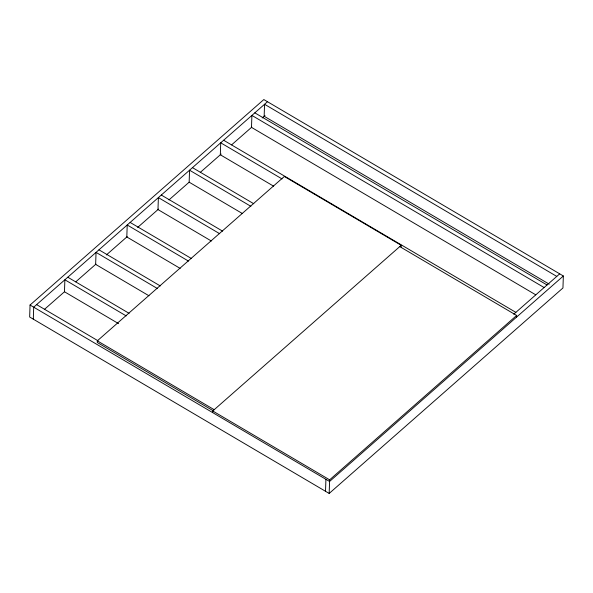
<?xml version="1.0" encoding="UTF-8"?>
<svg xmlns="http://www.w3.org/2000/svg" width="593" height="593" viewBox="0 0 593 593"><rect width="100%" height="100%" fill="white"/><g stroke="black" fill="none" stroke-linecap="round" stroke-linejoin="round"><path stroke-width="0.89" d="M30.05 305.032L29.65 317.01L329.174 493.443L562.95 287.968L563.35 275.99L263.826 99.557L30.05 305.032L329.575 481.464L563.35 275.99M33.304 319.16L33.697 307.181L267.48 101.714M401.165 246.947L401.224 245.317L284.336 176.469L97.311 340.842L97.259 342.48L213.354 410.86M168.975 199.915L189.152 182.177L189.552 170.206L250.861 206.32M212.687 412.609L212.739 410.979L401.224 245.317M325.52 491.286L325.92 479.314M329.174 493.443L329.626 479.833L516.651 315.454L399.764 246.599M516.592 317.085L516.651 315.454M44.438 309.376L64.615 291.637M75.741 281.853L95.925 264.122M106.362 254.953L127.228 236.607M137.665 227.43L158.539 209.084M200.286 172.393L221.159 154.047M231.596 144.877L251.773 127.139M262.21 117.97L264.989 115.524M513.775 314.201L559.696 273.84M556.775 276.412L264.552 104.279L264.159 116.258L549.214 284.166M254.812 112.84L547.035 284.974M544.115 287.538L251.892 115.413L251.499 127.384L535.753 294.825M223.643 140.237L515.866 312.37M282.031 178.923L220.722 142.809L220.322 154.78L273.669 186.209M192.473 167.634L253.782 203.747M189.152 182.177L242.5 213.606M161.303 195.03L222.612 231.144M219.692 233.716L158.383 197.602L157.983 209.574L211.33 240.995M130.134 222.427L191.443 258.541M188.522 261.113L127.213 224.992L126.813 236.97L180.161 268.392M98.964 249.823L160.273 285.937M157.353 288.502L96.044 252.388L95.643 264.367L148.991 295.788M67.795 277.22L129.104 313.334M126.183 315.899L64.867 279.785L64.474 291.763L118.615 323.659M36.625 304.617L97.934 340.73M97.311 340.842L214.199 409.696M212.739 410.979L329.626 479.833"/></g></svg>
